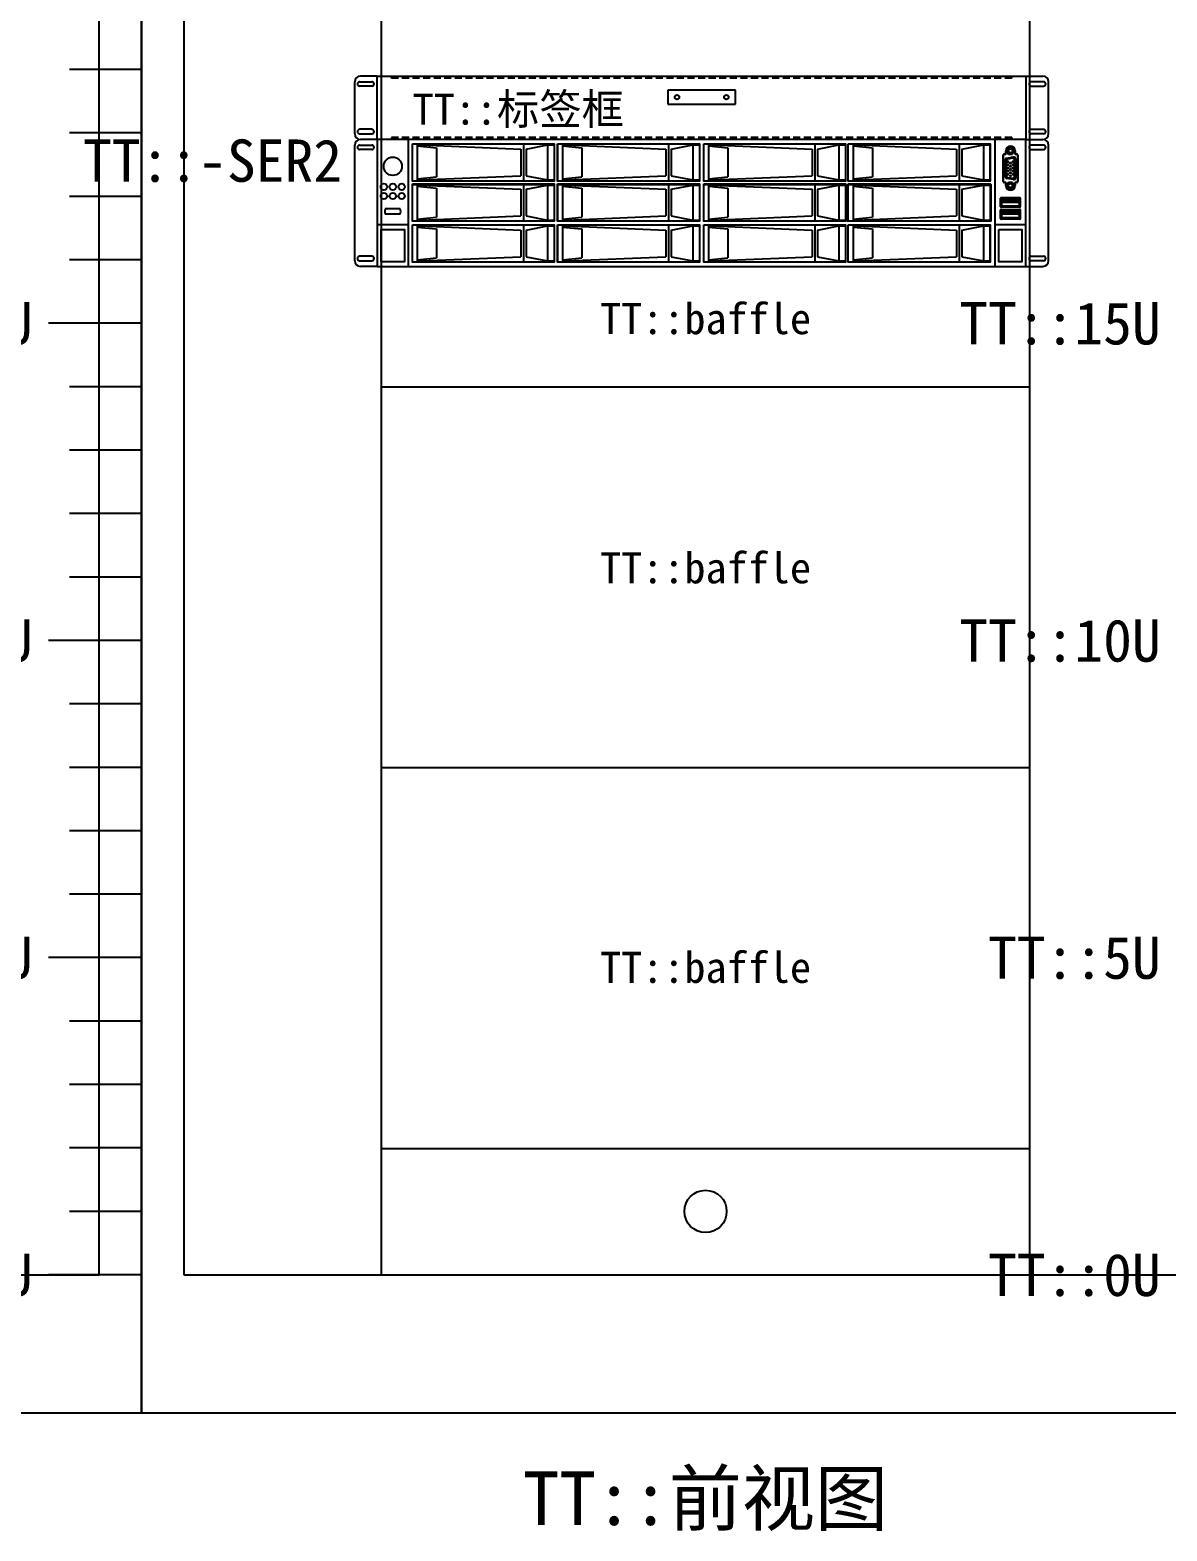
# Model space of a CAD drawing. Header units: millimetres. Extents: x 21 to 525, y 64 to 363.
# Drawn here: x 282.5 to 334.7, y 138.4 to 207.4 of the extents above; entities that cross this region are included whole.
import ezdxf
from ezdxf.enums import TextEntityAlignment as Align

# ---------------------------------------------------------------- set-up
doc = ezdxf.new("R2010")
doc.units = ezdxf.units.MM
doc.linetypes.add('DASHED', pattern=[0.75, 0.5, -0.25])
doc.layers.add('可编辑文字', color=7, linetype='Continuous')
doc.styles.get("Standard").update_dxf_attribs({"font": 'SimSun.ttf'})

# ---------------------------------------------------------------- blocks, each defined once
blk = doc.blocks.new('TG8前视素体')
at = {"layer": '可编辑文字', "color": 1, "ltscale": 40}
for p, q in [((-0.1, 95.3), (-5.1, 95.3)), ((-0.1, 90.8), (-5.1, 90.8)), ((-0.1, 86.3), (-5.1, 86.3)), ((-0.1, 81.8), (-5.1, 81.8)), ((-0.1, 77.3), (-6.6, 77.3)), ((-0.1, 72.8), (-5.1, 72.8)), ((-0.1, 68.3), (-5.1, 68.3)), ((-0.1, 63.8), (-5.1, 63.8)), ((-0.1, 59.3), (-5.1, 59.3)), ((-0.1, 54.8), (-6.6, 54.8)), ((-0.1, 50.3), (-5.1, 50.3)), ((-0.1, 45.8), (-5.1, 45.8)), ((-0.1, 41.3), (-5.1, 41.3)), ((-0.1, 36.8), (-5.1, 36.8)), ((-0.1, 32.3), (-6.6, 32.3)), ((-0.1, 27.8), (-5.1, 27.8)), ((-0.1, 23.3), (-5.1, 23.3)), ((-0.1, 18.8), (-5.1, 18.8)), ((-0.1, 14.3), (-5.1, 14.3)), ((-0.1, 9.8), (-6.6, 9.8))]:
    blk.add_line(p, q, dxfattribs=at)
at = {"layer": '可编辑文字', "color": 0, "ltscale": 40}
for points in [[(0, 0), (80, 0), (80, 220), (0, 220)], [(3, 9.8), (77, 9.8), (77, 212.3), (3, 212.3)], [(17, 9.8), (63, 9.8), (63, 212.3), (17, 212.3)]]:
    blk.add_lwpolyline(points, close=True, dxfattribs=at)
at = {"layer": '可编辑文字'}
blk.add_circle((40, 14.3), 1.5, dxfattribs=at)
at = {"layer": '可编辑文字', "color": 1}
for s, p in [('TT::15U', (-7.72, 77.3)), ('TT::10U', (-7.72, 54.8)), ('TT::5U', (-7.72, 32.3)), ('TT::0U', (-7.72, 9.8))]:
    blk.add_text(s, height=3, dxfattribs=at).set_placement(p, align=Align.MIDDLE_RIGHT)
at = {"layer": '可编辑文字'}
blk.add_text('TT::前视图', height=3.8, dxfattribs=at).set_placement((40, -6.05), align=Align.MIDDLE_CENTER)
blk = doc.blocks.new('5280前面板')
at = {"layer": '可编辑文字'}
for p, q in [((-1.6, 0.4), (-1.6, 8.6)), ((-1.25, 8.6), (-0.38, 8.6)), ((0, 9), (-1.2, 9)), ((2.2, 9), (2.2, 0)), ((43.8, 9), (43.8, 0)), ((46, 9), (47.2, 9)), ((47.25, 8.6), (46.38, 8.6)), ((47.6, 0.4), (47.6, 8.6)), ((-0.38, 8.28), (-1.25, 8.28)), ((44.38, 6.01), (44.38, 7.9)), ((44.4, 6.01), (44.4, 7.9)), ((44.45, 7.97), (44.53, 7.97)), ((44.45, 7.95), (44.53, 7.95)), ((44.51, 6.4), (44.51, 7.52)), ((44.57, 8), (44.57, 8.19)), ((44.58, 8), (44.58, 8.19)), ((44.6, 7.46), (44.6, 6.45)), ((44.76, 8.42), (44.63, 8.19)), ((44.63, 8.19), (44.76, 7.95)), ((44.65, 7.68), (45.09, 7.76)), ((45.02, 7.67), (44.73, 7.61)), ((45.04, 8.42), (44.76, 8.42)), ((44.76, 7.95), (45.04, 7.95)), ((45.17, 8.19), (45.04, 8.42)), ((45.04, 7.95), (45.17, 8.19)), ((45.2, 6.4), (45.2, 7.51)), ((45.22, 8.19), (45.22, 8)), ((45.23, 8.19), (45.23, 8)), ((45.27, 7.97), (45.35, 7.97)), ((45.27, 7.95), (45.35, 7.95)), ((45.29, 7.59), (45.29, 6.32)), ((45.4, 7.9), (45.4, 6.01)), ((45.42, 7.9), (45.42, 6.01)), ((46.38, 8.28), (47.25, 8.28)), ((44.53, 5.96), (44.45, 5.96)), ((44.53, 5.95), (44.45, 5.95)), ((44.57, 5.73), (44.57, 5.91)), ((44.58, 5.73), (44.58, 5.91)), ((44.76, 5.96), (44.63, 5.73)), ((44.63, 5.73), (44.76, 5.49)), ((45.09, 6.16), (44.65, 6.23)), ((44.73, 6.3), (45.02, 6.25)), ((45.04, 5.96), (44.76, 5.96)), ((44.76, 5.49), (45.04, 5.49)), ((45.17, 5.73), (45.04, 5.96)), ((45.04, 5.49), (45.17, 5.73)), ((45.22, 5.91), (45.22, 5.73)), ((45.23, 5.91), (45.23, 5.73)), ((45.35, 5.96), (45.27, 5.96)), ((45.35, 5.95), (45.27, 5.95)), ((44.2, 4.23), (44.2, 4.83)), ((44.21, 4.23), (44.21, 4.83)), ((44.28, 4.72), (44.21, 4.72)), ((44.23, 4.72), (44.23, 4.24)), ((44.24, 4.88), (45.56, 4.88)), ((44.24, 4.86), (45.56, 4.86)), ((44.26, 4.75), (44.26, 4.72)), ((44.28, 4.28), (44.28, 4.75)), ((45.52, 4.28), (44.28, 4.28)), ((44.35, 4.82), (44.32, 4.82)), ((44.32, 4.79), (45.48, 4.79)), ((44.35, 4.86), (44.35, 4.79)), ((44.35, 4.55), (44.35, 4.65)), ((45.43, 4.53), (44.37, 4.53)), ((45.4, 4.68), (44.4, 4.68)), ((44.4, 4.68), (44.4, 4.57)), ((44.4, 4.57), (45.4, 4.57)), ((44.42, 4.72), (45.38, 4.72)), ((45.4, 4.57), (45.4, 4.68)), ((45.45, 4.79), (45.45, 4.86)), ((45.48, 4.82), (45.45, 4.82)), ((45.45, 4.65), (45.45, 4.55)), ((45.51, 4.75), (45.51, 4.28)), ((45.59, 4.72), (45.51, 4.72)), ((45.54, 4.72), (45.54, 4.75)), ((45.57, 4.24), (45.57, 4.72)), ((45.59, 4.83), (45.59, 4.23)), ((45.6, 4.83), (45.6, 4.23)), ((1.63, 4.07), (0.57, 4.07)), ((1.63, 3.71), (0.57, 3.71)), ((44.2, 3.39), (44.2, 4)), ((44.21, 3.4), (44.21, 4)), ((44.21, 3.51), (44.28, 3.51)), ((44.23, 4.24), (45.57, 4.24)), ((45.57, 3.99), (44.23, 3.99)), ((44.23, 3.99), (44.23, 3.51)), ((45.56, 4.21), (44.24, 4.21)), ((45.56, 4.19), (44.24, 4.19)), ((44.24, 4.04), (45.56, 4.04)), ((44.24, 4.03), (45.56, 4.03)), ((45.56, 3.37), (44.24, 3.37)), ((45.56, 3.34), (44.24, 3.34)), ((44.26, 3.51), (44.26, 3.49)), ((44.28, 3.95), (45.52, 3.95)), ((44.28, 3.49), (44.28, 3.95)), ((45.48, 3.45), (44.32, 3.45)), ((44.32, 3.42), (44.35, 3.42)), ((44.35, 3.71), (44.35, 3.82)), ((44.35, 3.45), (44.35, 3.38)), ((45.43, 3.7), (44.37, 3.7)), ((45.4, 3.84), (44.4, 3.84)), ((44.4, 3.84), (44.4, 3.74)), ((44.4, 3.74), (45.4, 3.74)), ((44.42, 3.88), (45.38, 3.88)), ((45.4, 3.74), (45.4, 3.84)), ((45.45, 3.82), (45.45, 3.71)), ((45.45, 3.38), (45.45, 3.45)), ((45.45, 3.42), (45.48, 3.42)), ((45.51, 3.95), (45.51, 3.49)), ((45.51, 3.51), (45.59, 3.51)), ((45.54, 3.49), (45.54, 3.51)), ((45.57, 3.51), (45.57, 3.99)), ((45.59, 4), (45.59, 3.4)), ((45.6, 4), (45.6, 3.39)), ((2.2, 2.95), (0, 2.95)), ((46, 2.95), (43.8, 2.95)), ((-0.38, 0.72), (-1.25, 0.72)), ((-1.25, 0.4), (-0.38, 0.4)), ((0, 0), (-1.2, 0)), ((46, 0), (47.2, 0)), ((46.38, 0.72), (47.25, 0.72)), ((47.25, 0.4), (46.38, 0.4))]:
    blk.add_line(p, q, dxfattribs=at)
for points in [[(0, 0), (46, 0), (46, 9), (0, 9)], [(2.5, 8.7), (12.55, 8.7), (12.55, 6.05), (2.5, 6.05)], [(12.8, 8.7), (22.85, 8.7), (22.85, 6.05), (12.8, 6.05)], [(23.15, 8.7), (33.2, 8.7), (33.2, 6.05), (23.15, 6.05)], [(33.4, 8.7), (43.45, 8.7), (43.45, 6.05), (33.4, 6.05)], [(2.5, 5.8), (12.55, 5.8), (12.55, 3.2), (2.5, 3.2)], [(12.8, 5.8), (22.85, 5.8), (22.85, 3.2), (12.8, 3.2)], [(23.15, 5.8), (33.2, 5.8), (33.2, 3.2), (23.15, 3.2)], [(33.35, 5.8), (43.5, 5.8), (43.5, 3.2), (33.35, 3.2)], [(0.28, 2.62), (1.92, 2.62), (1.92, 0.32), (0.28, 0.32)], [(2.5, 2.95), (12.55, 2.95), (12.55, 0.3), (2.5, 0.3)], [(12.8, 2.95), (22.85, 2.95), (22.85, 0.3), (12.8, 0.3)], [(23.15, 2.95), (33.2, 2.95), (33.2, 0.3), (23.15, 0.3)], [(33.4, 2.95), (43.45, 2.95), (43.45, 0.3), (33.4, 0.3)], [(44.08, 2.62), (45.72, 2.62), (45.72, 0.32), (44.08, 0.32)]]:
    blk.add_lwpolyline(points, close=True, dxfattribs=at)
for centre, radius in [((1.1, 7.1), 0.647), ((44.71, 7.43), 0.0418), ((44.9, 8.19), 0.143), ((45.09, 7.43), 0.0418), ((44.71, 7.21), 0.0418), ((44.71, 6.98), 0.0418), ((44.71, 6.76), 0.0418), ((44.71, 6.53), 0.0418), ((44.9, 7.32), 0.0418), ((44.9, 7.1), 0.0418), ((44.9, 6.87), 0.0418), ((44.9, 6.65), 0.0418), ((44.9, 6.42), 0.0418), ((45.09, 7.21), 0.0418), ((45.09, 6.98), 0.0418), ((45.09, 6.76), 0.0418), ((45.09, 6.53), 0.0418), ((0.47, 5.64), 0.228), ((1.1, 5.64), 0.228), ((1.73, 5.64), 0.228), ((44.9, 5.73), 0.143), ((0.47, 4.99), 0.228), ((1.1, 4.99), 0.228), ((1.73, 4.99), 0.228)]:
    blk.add_circle(centre, radius, dxfattribs=at)
for centre, radius, start, end in [((-1.2, 8.6), 0.4, 90, 180), ((-1.25, 8.44), 0.158, 90, 270), ((-1.25, 8.44), 0.158, 90, 270), ((-0.38, 8.44), 0.158, 270, 90), ((-0.38, 8.44), 0.158, 270, 90), ((44.9, 8.19), 0.334, 0, 180), ((46.38, 8.44), 0.158, 90, 270), ((46.38, 8.44), 0.158, 90, 270), ((47.2, 8.6), 0.4, 0, 90), ((47.25, 8.44), 0.158, 270, 90), ((47.25, 8.44), 0.158, 270, 90), ((44.45, 7.9), 0.0639, 90, 180), ((44.45, 7.9), 0.0492, 90, 180), ((44.68, 7.52), 0.165, 100, 180), ((44.53, 8), 0.0492, 270, 0), ((44.53, 8), 0.0344, 270, 0), ((44.9, 8.19), 0.32, 0, 180), ((44.75, 7.46), 0.157, 125.7754, 180), ((44.75, 7.46), 0.157, 100, 125.3212), ((44.75, 7.46), 0.157, 125.3212, 125.7754), ((45.05, 7.51), 0.157, 0, 100), ((45.12, 7.59), 0.165, 0, 100), ((45.27, 8), 0.0492, 180, 270), ((45.27, 8), 0.0344, 180, 270), ((45.35, 7.9), 0.0639, 0, 90), ((45.35, 7.9), 0.0492, 0, 90), ((44.68, 6.4), 0.165, 180, 260), ((44.75, 6.45), 0.157, 180, 234.2246), ((45.05, 6.4), 0.157, 260, 0), ((44.45, 6.01), 0.0639, 180, 270), ((44.45, 6.01), 0.0492, 180, 270), ((44.53, 5.91), 0.0492, 0, 90), ((44.53, 5.91), 0.0344, 0, 90), ((44.9, 5.73), 0.334, 180, 0), ((44.9, 5.73), 0.32, 180, 0), ((44.75, 6.45), 0.157, 234.3444, 260), ((45.12, 6.32), 0.165, 260, 0), ((45.27, 5.91), 0.0492, 90, 180), ((45.27, 5.91), 0.0344, 90, 180), ((45.35, 6.01), 0.0639, 270, 0), ((45.35, 6.01), 0.0492, 270, 0), ((44.24, 4.83), 0.0443, 90, 180), ((44.24, 4.83), 0.0295, 90, 180), ((44.32, 4.75), 0.0689, 90, 180), ((44.32, 4.75), 0.0393, 90, 180), ((44.38, 4.86), 0.0295, 162.5196, 180), ((44.42, 4.65), 0.063, 90, 180), ((44.37, 4.55), 0.0148, 180, 270), ((45.38, 4.65), 0.063, 360, 90), ((45.43, 4.55), 0.0148, 270, 360), ((45.42, 4.86), 0.0295, 0, 17.4791), ((45.48, 4.75), 0.0689, 360, 90), ((45.48, 4.75), 0.0393, 360, 90), ((45.56, 4.83), 0.0443, 0, 90), ((45.56, 4.83), 0.0295, 0, 90), ((0.99, 3.89), 0.454, 156.4364, 203.5636), ((1.21, 3.89), 0.454, 336.4364, 23.5636), ((44.24, 4.23), 0.0443, 180, 270), ((44.24, 4), 0.0443, 90, 180), ((44.24, 3.39), 0.0443, 180, 270), ((44.24, 4.23), 0.0295, 180, 270), ((44.24, 4), 0.0295, 90, 180), ((44.24, 3.4), 0.0295, 180, 270), ((44.32, 3.49), 0.0689, 180, 270), ((44.32, 3.49), 0.0393, 180, 270), ((44.42, 3.82), 0.063, 90, 180), ((44.37, 3.71), 0.0148, 180, 270), ((44.38, 3.38), 0.0295, 180, 197.4791), ((45.38, 3.82), 0.063, 360, 90), ((45.43, 3.71), 0.0148, 270, 360), ((45.42, 3.38), 0.0295, 342.5196, 0), ((45.48, 3.49), 0.0689, 270, 0), ((45.48, 3.49), 0.0393, 270, 360), ((45.56, 4.23), 0.0443, 270, 0), ((45.56, 4.23), 0.0295, 270, 0), ((45.56, 4), 0.0443, 0, 90), ((45.56, 4), 0.0295, 0, 90), ((45.56, 3.4), 0.0295, 270, 0), ((45.56, 3.39), 0.0443, 270, 0), ((-1.2, 0.4), 0.4, 180, 270), ((-1.25, 0.56), 0.158, 90, 270), ((-1.25, 0.56), 0.158, 90, 270), ((-0.38, 0.56), 0.158, 270, 90), ((-0.38, 0.56), 0.158, 270, 90), ((46.38, 0.56), 0.158, 90, 270), ((46.38, 0.56), 0.158, 90, 270), ((47.2, 0.4), 0.4, 270, 0), ((47.25, 0.56), 0.158, 270, 90), ((47.25, 0.56), 0.158, 270, 90)]:
    blk.add_arc(centre, radius, start, end, dxfattribs=at)
blk.add_open_spline([(44.66, 7.59), (44.66, 7.59), (44.66, 7.59), (44.66, 7.59), (44.66, 7.59), (44.66, 7.59), (44.66, 7.59), (44.66, 7.59)], degree=3, knots=[0, 0, 0, 0, 0.297144, 0.519527, 0.590748, 0.740066, 1, 1, 1, 1], dxfattribs=at)
blk = doc.blocks.new('3.5HDD')
at = {"layer": '可编辑文字'}
for p, q in [((0.34, 2.65), (0.34, 0)), ((0.6, 2.57), (0.34, 2.57)), ((0.34, 2.49), (1.71, 2.35)), ((0.6, 2.57), (7.68, 2.27)), ((1.71, 2.35), (1.71, 0.3)), ((7.68, 2.27), (7.68, 0.38)), ((7.87, 2.65), (7.87, 0)), ((8.06, 2.27), (9.58, 2.57)), ((8.06, 2.27), (8.06, 0.38)), ((9.58, 2.65), (9.58, 0)), ((9.58, 2.57), (10.05, 2.57)), ((0.34, 0.15), (1.71, 0.3)), ((0.6, 0.08), (0.34, 0.08)), ((0.6, 0.08), (7.68, 0.38)), ((8.06, 0.38), (9.58, 0.08)), ((9.58, 0.08), (10.05, 0.08))]:
    blk.add_line(p, q, dxfattribs=at)
blk.add_lwpolyline([(0, 2.65), (10.05, 2.65), (10.05, 0), (0, 0)], close=True, dxfattribs=at)
blk = doc.blocks.new('标签框')
at = {"layer": '可编辑文字'}
for p, q in [((0, 4.5), (-1.2, 4.5)), ((46, 4.5), (47.2, 4.5)), ((-1.6, 0.4), (-1.6, 4.1)), ((-1.25, 4.1), (-0.38, 4.1)), ((-0.38, 3.78), (-1.25, 3.78)), ((47.25, 4.1), (46.38, 4.1)), ((46.38, 3.78), (47.25, 3.78)), ((47.6, 0.4), (47.6, 4.1)), ((-0.38, 0.72), (-1.25, 0.72)), ((-1.25, 0.4), (-0.38, 0.4)), ((0, 0), (-1.2, 0)), ((46, 0), (47.2, 0)), ((46.38, 0.72), (47.25, 0.72)), ((47.25, 0.4), (46.38, 0.4))]:
    blk.add_line(p, q, dxfattribs=at)
at = {"layer": '可编辑文字', "color": 2, "linetype": 'DASHED'}
for p, q in [((1, 4.35), (1, 4.5)), ((45, 4.35), (1, 4.35)), ((45, 4.35), (45, 4.5)), ((45, 0.15), (1, 0.15)), ((1, 0.15), (1, 0)), ((45, 0.15), (45, 0))]:
    blk.add_line(p, q, dxfattribs=at)
at = {"layer": '可编辑文字', "color": 7, "linetype": 'Continuous'}
for p, q in [((25.4, 3.5), (20.6, 3.5)), ((20.6, 3.5), (20.6, 2.5)), ((25.4, 2.5), (25.4, 3.5)), ((20.6, 2.5), (25.4, 2.5))]:
    blk.add_line(p, q, dxfattribs=at)
at = {"layer": '可编辑文字'}
blk.add_lwpolyline([(0, 4.5), (46, 4.5), (46, 0), (0, 0)], close=True, dxfattribs=at)
for centre in [(21.25, 3), (24.75, 3)]:
    blk.add_circle(centre, 0.16, dxfattribs=at)
for centre, radius, start, end in [((-1.2, 4.1), 0.4, 90, 180), ((47.2, 4.1), 0.4, 0, 90), ((-1.25, 3.94), 0.158, 90, 270), ((-1.25, 3.94), 0.158, 90, 270), ((-0.38, 3.94), 0.158, 270, 90), ((-0.38, 3.94), 0.158, 270, 90), ((46.38, 3.94), 0.158, 90, 270), ((46.38, 3.94), 0.158, 90, 270), ((47.25, 3.94), 0.158, 270, 90), ((47.25, 3.94), 0.158, 270, 90), ((-1.2, 0.4), 0.4, 180, 270), ((-1.25, 0.56), 0.158, 90, 270), ((-1.25, 0.56), 0.158, 90, 270), ((-0.38, 0.56), 0.158, 270, 90), ((-0.38, 0.56), 0.158, 270, 90), ((46.38, 0.56), 0.158, 90, 270), ((46.38, 0.56), 0.158, 90, 270), ((47.2, 0.4), 0.4, 270, 0), ((47.25, 0.56), 0.158, 270, 90), ((47.25, 0.56), 0.158, 270, 90)]:
    blk.add_arc(centre, radius, start, end, dxfattribs=at)
blk.add_text('TT::标签框', height=2.2, dxfattribs=at).set_placement((10, 2.15), align=Align.MIDDLE_CENTER)
blk = doc.blocks.new('服务器')
at = {"xscale": 0.6480000000000001, "yscale": 0.6480000000000001, "zscale": 0.6480000000000001}
blk.add_blockref('标签框', (541.037, 110.439), dxfattribs=at)
at = {"layer": '可编辑文字', "xscale": 0.6480000000000001, "yscale": 0.6480000000000001, "zscale": 0.6480000000000001}
for name, p in [('5280前面板', (541.037, 104.607)), ('3.5HDD', (542.657, 108.528)), ('3.5HDD', (549.326, 108.528)), ('3.5HDD', (556.039, 108.528)), ('3.5HDD', (562.681, 108.528)), ('3.5HDD', (542.657, 106.681)), ('3.5HDD', (549.326, 106.681)), ('3.5HDD', (556.039, 106.681)), ('3.5HDD', (562.681, 106.681)), ('3.5HDD', (542.657, 104.802)), ('3.5HDD', (549.326, 104.802)), ('3.5HDD', (556.039, 104.802)), ('3.5HDD', (562.681, 104.802))]:
    blk.add_blockref(name, p, dxfattribs=at)

msp = doc.modelspace()

# ---------------------------------------------------------------- linework, layer by layer
for p, q in [((298.604, 191.04), (328.412, 191.04)), ((298.604, 173.544), (328.412, 173.544)), ((298.604, 156.019), (328.412, 156.019))]:
    msp.add_line(p, q)

# ---------------------------------------------------------------- block references
at = {"color": 6}
msp.add_blockref('服务器', (-242.612, 91.966), dxfattribs=at)
at = {"layer": '可编辑文字'}
for p, xscale, yscale, zscale in [((235.748, 143.866), 0.6480000000000001, 0.6480000000000001, 0.6480000000000001), ((287.588, 143.866), 0.6480000000000001, 0.6480000000000001, 0.6480000000000001), ((339.429, 143.865), 0.648, 0.648, 0.648)]:
    msp.add_blockref('TG8前视素体', p, dxfattribs=dict(at, xscale=xscale, yscale=yscale, zscale=zscale))

# ---------------------------------------------------------------- texts
at = {"layer": '可编辑文字', "color": 1}
msp.add_text('TT::-SER2', height=1.944, dxfattribs=at).set_placement((296.806, 202.405), align=Align.TOP_RIGHT)
at = {"layer": '可编辑文字'}
for p in [(313.508, 194.17), (313.508, 182.717), (313.508, 164.351)]:
    msp.add_text('TT::baffle', height=1.4256, dxfattribs=at).set_placement(p, align=Align.MIDDLE_CENTER)

doc.saveas('drawing.dxf')
